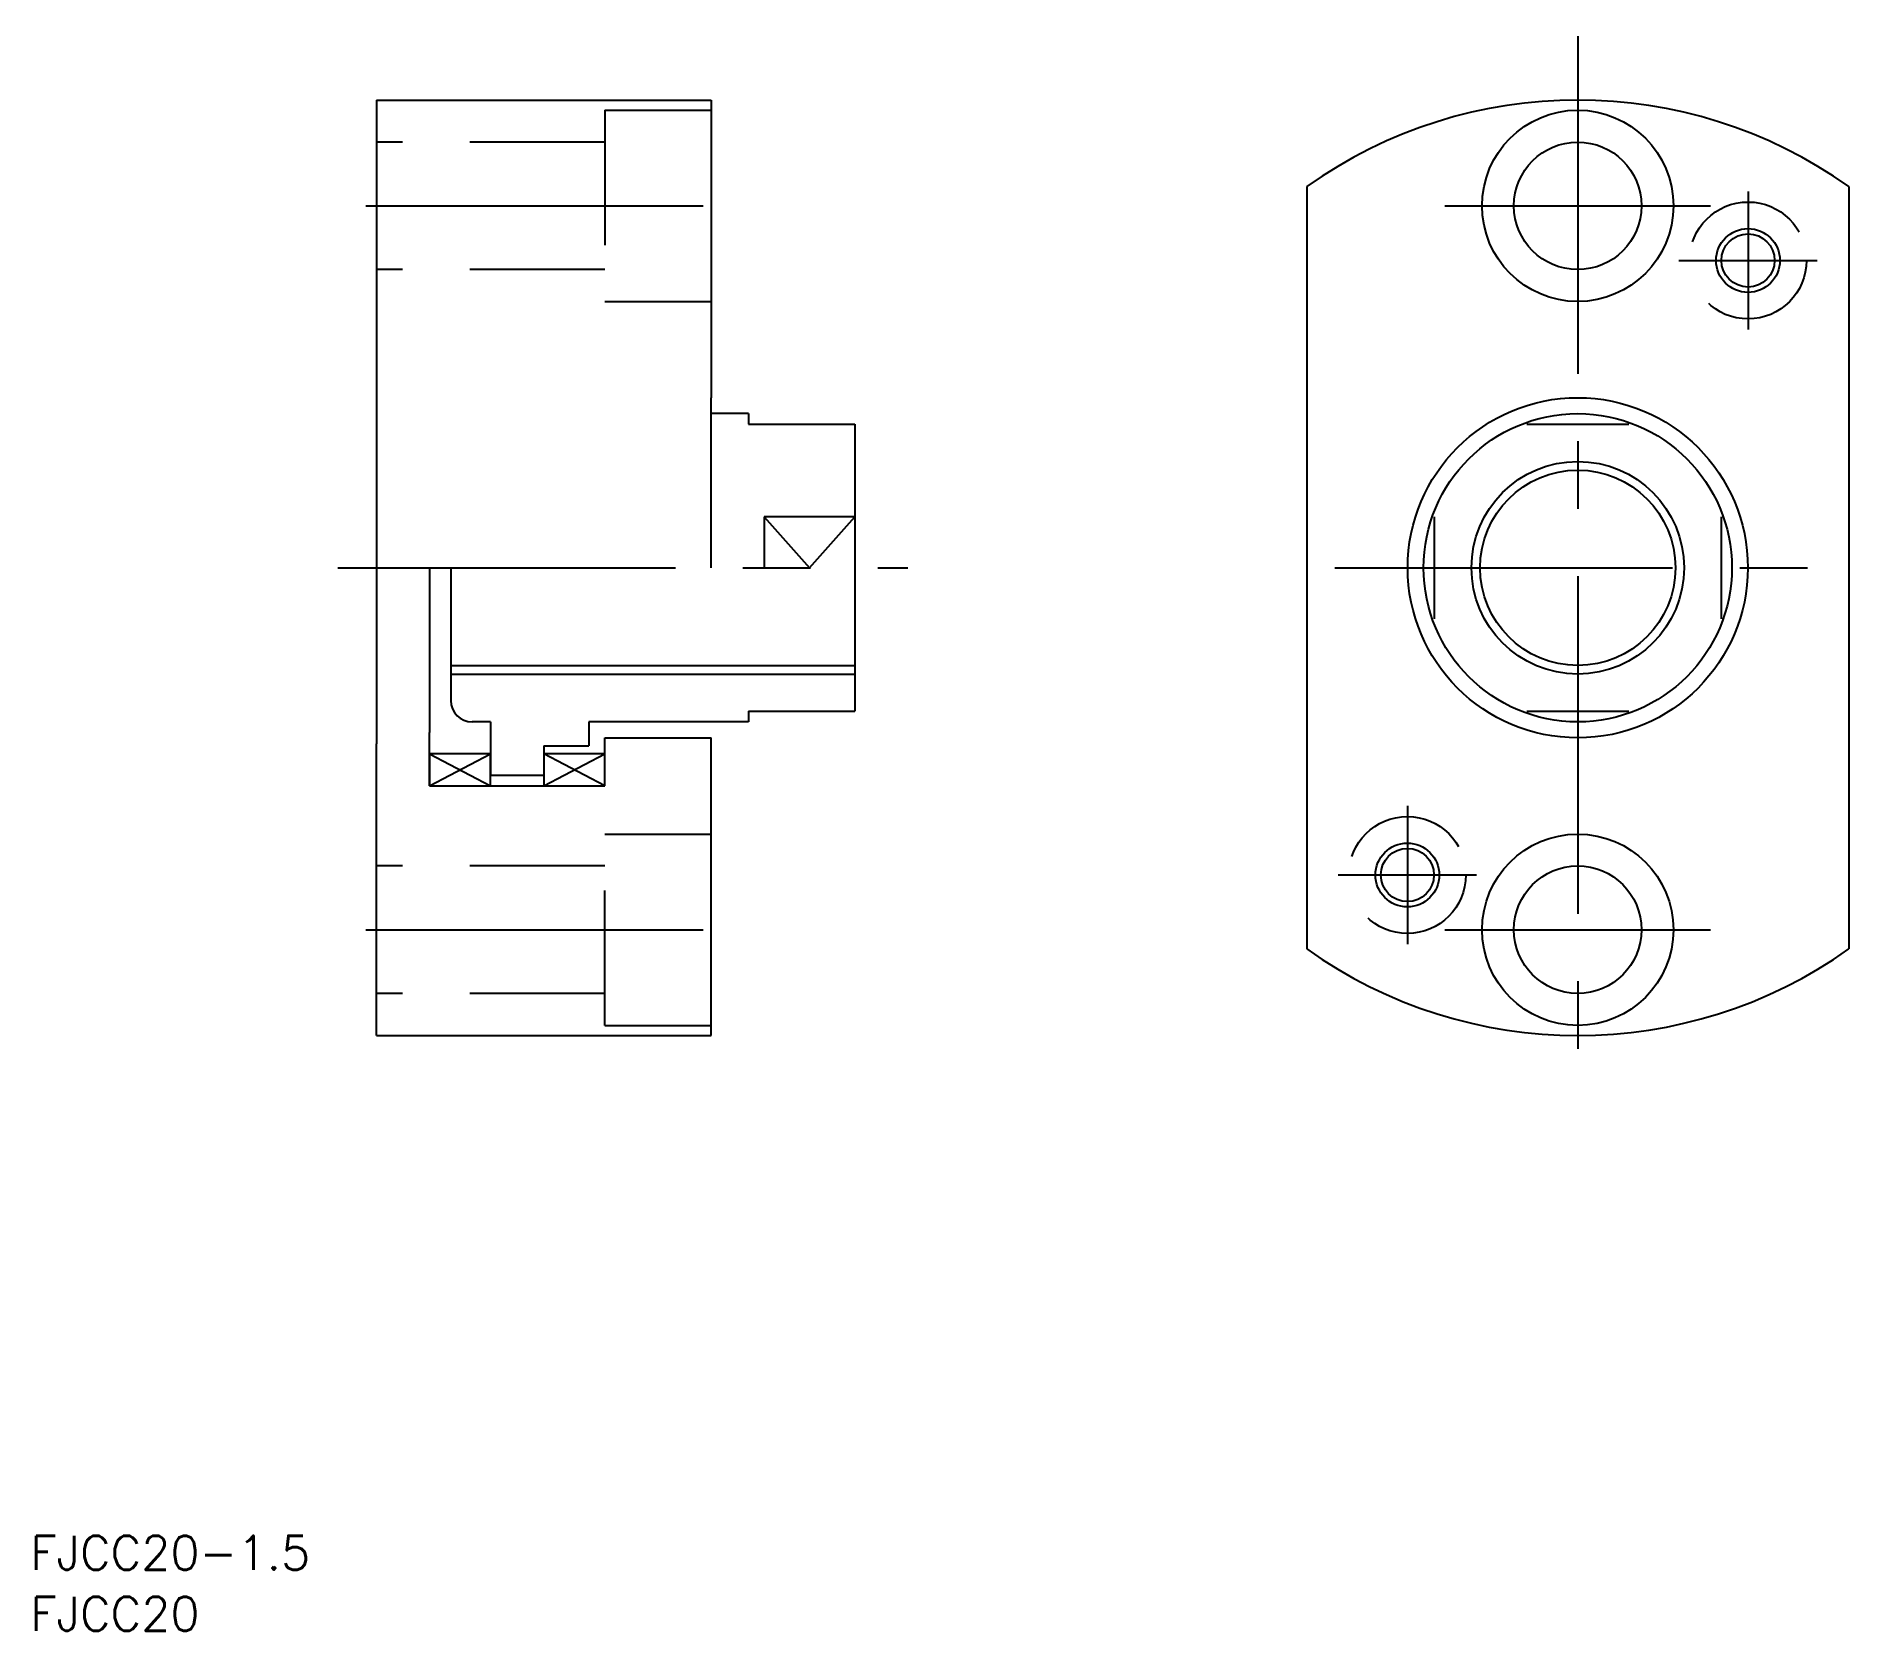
# Model space of a CAD drawing. Extents: x 53 to 224, y 6 to 156.
import ezdxf

# ---------------------------------------------------------------- set-up
doc = ezdxf.new("R2010")
doc.units = 0
doc.linetypes.add('CENTER', pattern=[50.8, 31.75, -6.35, 6.35, -6.35])
doc.linetypes.add('DASHED', pattern=[19.05, 12.7, -6.35])
doc.layers.get('0').update_dxf_attribs({"linetype": 'CONTINUOUS'})
doc.layers.add('CENTER', color=1, linetype='CENTER')
doc.styles.get("Standard").update_dxf_attribs({"font": 'txt.shx', "bigfont": 'bigfont.shx'})

msp = doc.modelspace()

# ---------------------------------------------------------------- linework, layer by layer
at = {"color": 7, "linetype": 'CONTINUOUS'}
for p, q in [((85.16, 150.14), (116.66, 150.14)), ((85.16, 150.14), (85.16, 120.19)), ((116.66, 150.14), (116.66, 122.14)), ((172.69, 142), (172.69, 70.29)), ((223.69, 142), (223.69, 70.29)), ((116.66, 106.14), (116.66, 122.14)), ((85.16, 120.19), (85.16, 89.59)), ((120.16, 120.64), (116.66, 120.64)), ((120.16, 120.64), (120.16, 119.64)), ((120.16, 119.64), (130.16, 119.64)), ((130.16, 119.64), (130.16, 106.14)), ((193.39, 119.64), (202.98, 119.64)), ((130.16, 110.94), (121.66, 110.94)), ((121.66, 110.94), (125.91, 106.14)), ((121.66, 110.94), (121.66, 106.14)), ((125.91, 106.14), (130.16, 110.94)), ((184.69, 110.94), (184.69, 101.35)), ((211.69, 110.94), (211.69, 101.35)), ((90.16, 106.14), (90.16, 90.64)), ((92.16, 106.14), (92.16, 93.64)), ((130.16, 106.14), (130.16, 92.64)), ((92.16, 96.96), (130.16, 96.96)), ((120.16, 92.64), (130.16, 92.64)), ((120.16, 92.64), (120.16, 91.64)), ((193.39, 92.64), (202.98, 92.64)), ((90.16, 85.64), (90.16, 90.64)), ((95.91, 91.64), (94.16, 91.64)), ((95.91, 91.64), (95.91, 86.64)), ((120.16, 91.64), (105.16, 91.64)), ((105.16, 91.64), (105.16, 89.39)), ((85.16, 62.14), (85.16, 89.59)), ((100.91, 89.39), (100.91, 86.64)), ((100.91, 89.39), (105.16, 89.39)), ((106.66, 85.64), (106.66, 90.14)), ((106.66, 90.14), (116.66, 90.14)), ((116.66, 62.14), (116.66, 90.14)), ((90.16, 85.64), (95.91, 88.64)), ((90.16, 88.64), (95.91, 85.64)), ((95.91, 88.64), (90.16, 88.64)), ((90.16, 88.64), (90.16, 85.64)), ((95.91, 85.64), (95.91, 88.64)), ((100.91, 85.64), (106.66, 88.64)), ((106.66, 85.64), (100.91, 88.64)), ((106.66, 88.64), (100.91, 88.64)), ((100.91, 88.64), (100.91, 85.64)), ((106.66, 85.64), (106.66, 88.64)), ((90.16, 85.64), (106.66, 85.64)), ((90.16, 85.64), (95.91, 85.64)), ((95.91, 86.64), (100.91, 86.64)), ((100.91, 85.64), (106.66, 85.64)), ((85.16, 62.14), (116.66, 62.14))]:
    msp.add_line(p, q, dxfattribs=at)
at = {"color": 3, "linetype": 'DASHED'}
for p, q in [((106.66, 149.19), (106.66, 131.19)), ((106.66, 149.19), (116.66, 149.19)), ((106.66, 146.19), (85.16, 146.19)), ((106.66, 134.19), (85.16, 134.19)), ((106.66, 131.19), (116.66, 131.19)), ((106.66, 63.09), (106.66, 81.09)), ((106.66, 81.09), (116.66, 81.09)), ((106.66, 78.09), (85.16, 78.09)), ((106.66, 66.09), (85.16, 66.09)), ((106.66, 63.09), (116.66, 63.09))]:
    msp.add_line(p, q, dxfattribs=at)
at = {"color": 3, "linetype": 'CONTINUOUS'}
msp.add_line((92.16, 96.14), (130.16, 96.14), dxfattribs=at)
at = {"color": 7, "linetype": 'CONTINUOUS'}
for centre, radius in [((198.19, 140.19), 9), ((198.19, 140.19), 6), ((214.21, 135.05), 2.5), ((198.19, 106.14), 16), ((198.19, 106.14), 14.5), ((198.19, 106.14), 9.19), ((198.19, 72.09), 9), ((182.16, 77.24), 2.5), ((198.19, 72.09), 6)]:
    msp.add_circle(centre, radius, dxfattribs=at)
at = {"color": 3, "linetype": 'DASHED'}
for centre in [(214.21, 135.05), (182.16, 77.24)]:
    msp.add_circle(centre, 5.5, dxfattribs=at)
at = {"color": 3, "linetype": 'CONTINUOUS'}
for centre, radius in [((214.21, 135.05), 3), ((198.19, 106.14), 10), ((182.16, 77.24), 3)]:
    msp.add_circle(centre, radius, dxfattribs=at)
at = {"color": 7, "linetype": 'CONTINUOUS'}
for centre, radius, start, end in [((198.19, 106.14), 44, 54.5814, 125.4186), ((94.16, 93.64), 2, 180, 270), ((198.19, 106.14), 44, 234.5814, 305.4186)]:
    msp.add_arc(centre, radius, start, end, dxfattribs=at)
at = {"layer": 'CENTER', "color": 1, "linetype": 'CENTER'}
for p, q in [((198.19, 156.14), (198.19, 56.14)), ((214.21, 141.55), (214.21, 128.55)), ((84.16, 140.19), (118.27, 140.19)), ((185.69, 140.19), (210.69, 140.19)), ((207.71, 135.05), (220.71, 135.05)), ((81.54, 106.14), (135.16, 106.14)), ((81.54, 106.14), (135.16, 106.14)), ((175.34, 106.14), (221.04, 106.14)), ((182.16, 83.74), (182.16, 70.74)), ((175.66, 77.24), (188.66, 77.24)), ((84.16, 72.09), (118.77, 72.09)), ((185.69, 72.09), (210.69, 72.09))]:
    msp.add_line(p, q, dxfattribs=at)

# ---------------------------------------------------------------- texts
at = {"color": 7, "linetype": 'CONTINUOUS'}
for s, p in [('FJCC20-1.5', (52.61, 11.88)), ('FJCC20', (52.61, 6.14))]:
    msp.add_text(s, height=3.2, dxfattribs=at).set_placement(p)

doc.saveas('drawing.dxf')
